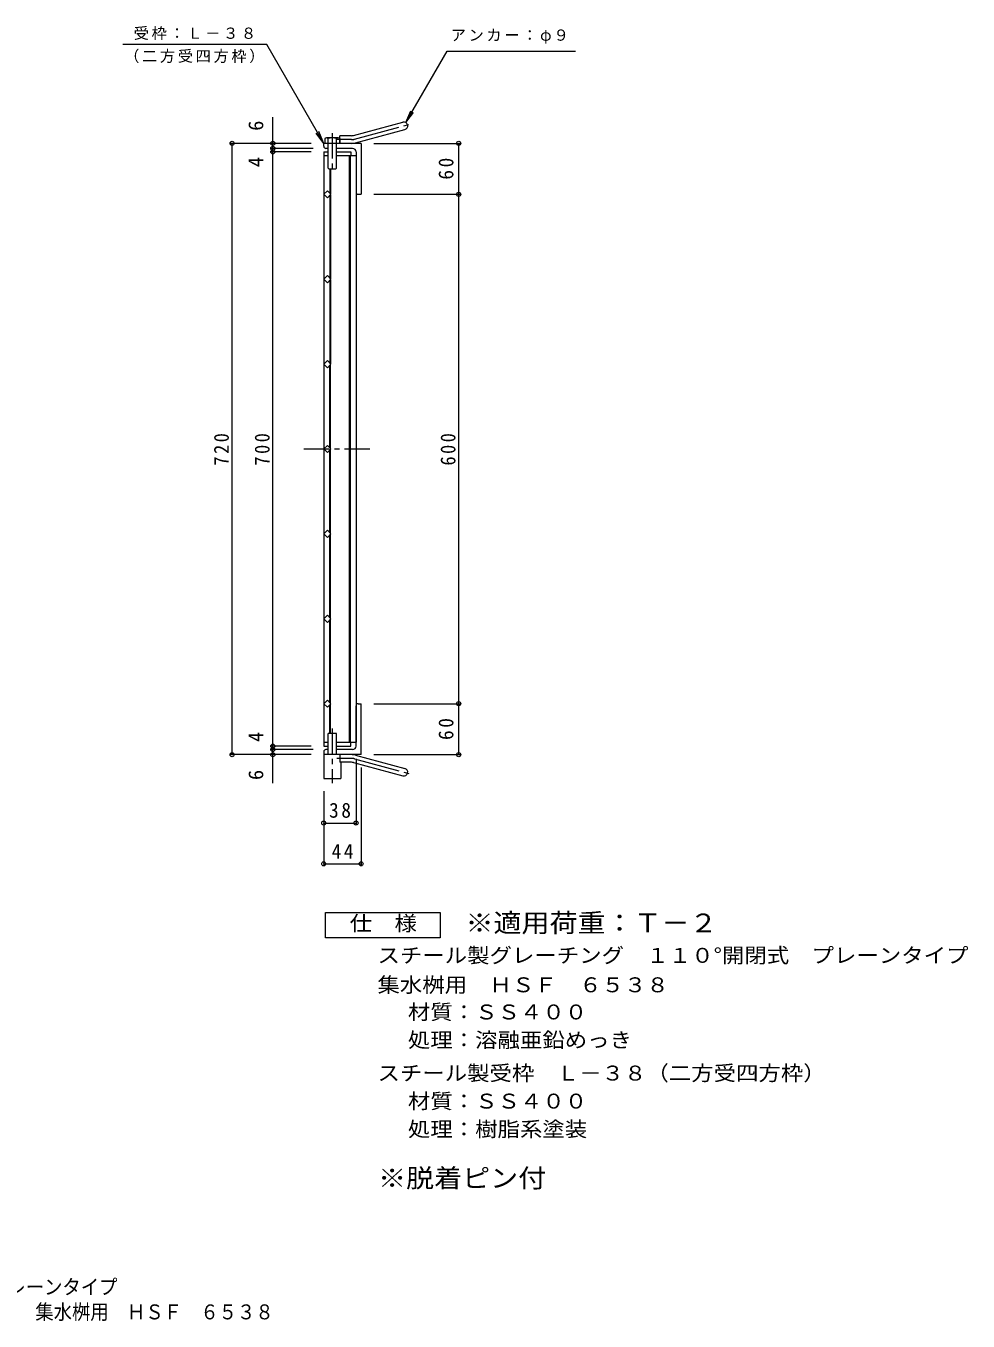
# Model space of a CAD drawing. Units: millimetres, scale not verified. Extents: x -1088 to 1060, y -823 to 790.
# Drawn here: x -50 to 1060, y -823 to 703 of the extents above; entities that cross this region are included whole.
import ezdxf
from ezdxf.enums import TextEntityAlignment as Align

# ---------------------------------------------------------------- set-up
doc = ezdxf.new("R2010")
doc.units = ezdxf.units.MM
doc.header["$LTSCALE"] = 6
doc.header["$PDMODE"] = 32
doc.header["$PDSIZE"] = 4.8
doc.linetypes.add('CHAIN1', pattern=[8, 5, -1, 1, -1])
doc.linetypes.add('CHAIN2', pattern=[12, 9, -1, 1, -1])
for name, color, linetype, lineweight in [('A-1', 2, 'Continuous', 9), ('A-2', 3, 'Continuous', 9), ('A-4', 7, 'Continuous', 9), ('A-5', 7, 'Continuous', 9), ('A-9', 4, 'Continuous', 9), ('F-4_F-4ﾚｲﾔ', 2, 'Continuous', 9)]:
    doc.layers.add(name, color=color, linetype=linetype, lineweight=lineweight)
doc.layers.add('F-5_F-5ﾚｲﾔ', color=2, linetype='Continuous')
doc.styles.add('ＭＳ ゴシック', font='')
doc.styles.get('ＭＳ ゴシック').set_extended_font_data('MS Gothic')

msp = doc.modelspace()

# ---------------------------------------------------------------- linework, layer by layer
at = {"layer": 'A-1'}
for p, q in [((335.946, 573.841), (394.137, 589.433)), ((338.276, 565.147), (396.466, 580.74)), ((300.802, 561.034), (300.802, 564.534)), ((344.802, 564.534), (300.802, 564.534)), ((319.802, 564.534), (319.802, 573.534)), ((333.617, 573.534), (319.802, 573.534)), ((344.802, 564.534), (344.802, 504.534)), ((305.802, 558.534), (303.302, 558.534)), ((334.802, 558.534), (315.802, 558.534)), ((338.802, 554.534), (338.802, 507.034)), ((341.302, 504.534), (344.802, 504.534)), ((338.802, -145.466), (338.802, -97.966)), ((341.302, -95.466), (344.802, -95.466)), ((344.802, -155.466), (344.802, -95.466)), ((300.802, -151.966), (300.802, -155.466)), ((305.802, -149.467), (303.302, -149.467)), ((334.802, -149.467), (315.802, -149.467)), ((344.802, -155.466), (300.802, -155.466)), ((319.802, -155.466), (319.802, -164.466)), ((333.617, -164.466), (319.802, -164.466)), ((335.946, -164.773), (394.137, -180.365)), ((338.276, -156.08), (396.466, -171.672))]:
    msp.add_line(p, q, dxfattribs=at)
at = {"layer": 'A-1', "linetype": 'CHAIN2'}
for p, q in [((337.111, 569.494), (402.278, 586.955)), ((333.617, 569.034), (315.997, 569.034)), ((333.617, -159.966), (315.997, -159.966)), ((337.111, -160.426), (402.278, -177.888))]:
    msp.add_line(p, q, dxfattribs=at)
at = {"layer": 'A-1'}
for centre, radius, start, end in [((395.302, 585.086), 4.5, 285.00014, 104.99991), ((333.617, 582.534), 9, 270, 285.00002), ((333.617, 582.534), 18, 270, 285), ((303.302, 561.034), 2.5, 180, 270), ((334.802, 554.534), 4, 0, 90), ((341.302, 507.034), 2.5, 180, 270), ((341.302, -97.966), 2.5, 90, 180), ((303.302, -151.966), 2.5, 90, 180), ((334.802, -145.466), 4, 270, 0), ((333.617, -173.467), 18, 75, 90), ((333.617, -173.467), 9, 74.99998, 90), ((395.302, -176.019), 4.5, 255.00009, 74.99986)]:
    msp.add_arc(centre, radius, start, end, dxfattribs=at)
at = {"layer": 'A-1', "linetype": 'CHAIN2'}
for centre, start, end in [((333.617, 582.534), 270, 284.99995), ((333.617, -173.466), 75.00005, 90)]:
    msp.add_arc(centre, 13.5, start, end, dxfattribs=at)
at = {"layer": 'A-2'}
for p, q in [((300.802, 554.534), (305.802, 554.534)), ((300.802, 554.534), (300.802, -145.466)), ((300.802, 550.034), (305.802, 550.034)), ((315.802, 554.534), (332.802, 554.534)), ((315.802, 550.034), (338.802, 550.034)), ((330.802, 550.034), (330.802, -140.966)), ((331.802, 550.034), (331.802, -140.966)), ((332.802, 554.534), (332.802, 550.034)), ((338.802, 550.034), (338.802, -140.966)), ((307.802, 534.534), (307.802, 506.019)), ((308.802, 534.534), (308.802, 505.019)), ((308.802, 504.049), (308.802, 405.019)), ((307.802, 503.049), (307.802, 406.019)), ((307.802, 403.049), (307.802, 306.019)), ((308.802, 404.049), (308.802, 305.019)), ((307.802, 303.049), (307.802, 303.049)), ((307.802, 206.02), (307.802, 303.048)), ((308.802, 205.019), (308.802, 304.048)), ((307.802, 203.049), (307.802, 203.049)), ((307.802, 106.019), (307.802, 203.049)), ((308.802, 105.019), (308.802, 204.049)), ((307.802, 103.049), (307.802, 103.049)), ((307.802, 6.019), (307.802, 103.049)), ((308.802, 5.019), (308.802, 104.049)), ((307.802, 3.049), (307.802, 3.049)), ((307.802, -93.981), (307.802, 3.049)), ((308.802, -94.981), (308.802, 4.049)), ((307.802, -130.467), (307.802, -96.952)), ((308.802, -130.467), (308.802, -95.952)), ((300.802, -140.966), (305.802, -140.966)), ((300.802, -145.466), (305.802, -145.466)), ((315.802, -140.966), (338.802, -140.966))]:
    msp.add_line(p, q, dxfattribs=at)
at = {"layer": 'A-2', "linetype": 'CHAIN1'}
msp.add_line((277.249, 204.534), (357.685, 204.534), dxfattribs=at)
at = {"layer": 'A-2'}
for points in [[(309.287, 504.534), (305.044, 500.291), (300.802, 504.534), (305.044, 508.777)], [(309.287, 404.534), (305.044, 400.292), (300.802, 404.534), (305.044, 408.777)], [(309.287, 304.534), (305.044, 300.292), (300.802, 304.534), (305.044, 308.777)], [(309.287, 204.534), (305.044, 200.292), (300.802, 204.534), (305.044, 208.777)], [(309.287, 104.534), (305.044, 100.292), (300.802, 104.534), (305.044, 108.777)], [(309.287, 4.534), (305.044, 0.292), (300.802, 4.534), (305.044, 8.777)], [(309.287, -95.466), (305.044, -91.224), (300.802, -95.466), (305.044, -99.709)]]:
    msp.add_lwpolyline(points, close=True, dxfattribs=at)
msp.add_lwpolyline([(315.802, -145.466), (332.802, -145.466), (332.802, -140.966)], dxfattribs=at)
at = {"layer": 'A-4'}
for p, q in [((240.802, -189.218), (240.802, 595.328)), ((285.802, 564.534), (191.002, 564.534)), ((192.802, -155.467), (192.802, 564.534)), ((359.802, 564.534), (461.602, 564.534)), ((459.802, -155.467), (459.802, 564.534)), ((288.302, 558.534), (239.002, 558.534)), ((285.802, 554.534), (239.002, 554.534)), ((359.802, 504.534), (461.602, 504.534)), ((359.802, -95.466), (461.602, -95.466)), ((285.802, -145.466), (239.002, -145.466)), ((288.302, -149.466), (239.002, -149.466)), ((285.802, -155.467), (191.002, -155.467)), ((338.802, -160.466), (338.802, -237.867)), ((359.802, -155.466), (461.602, -155.466)), ((344.802, -170.466), (344.802, -285.867)), ((300.802, -198.467), (300.802, -285.867)), ((300.802, -236.067), (338.802, -236.067)), ((300.802, -284.067), (344.802, -284.067))]:
    msp.add_line(p, q, dxfattribs=at)
for p in [(192.802, 564.534), (240.802, 564.534), (459.802, 564.534), (240.802, 558.534), (240.802, 554.534), (459.802, 504.534), (459.802, -95.466), (240.802, -145.466), (240.802, -149.466), (192.802, -155.467), (240.802, -155.467), (459.802, -155.466), (300.802, -236.067), (338.802, -236.067), (300.802, -284.067), (344.802, -284.067)]:
    msp.add_point(p, dxfattribs=at)
at = {"layer": 'A-5'}
for p, q in [((233.672, 680.807), (63.95, 680.807)), ((300.802, 564.534), (233.672, 680.807)), ((397.552, 588.984), (403.292, 602.842)), ((397.552, 588.984), (406.683, 600.884)), ((300.802, 564.534), (291.67, 576.434)), ((300.802, 564.534), (295.062, 578.392))]:
    msp.add_line(p, q, dxfattribs=at)
msp.add_lwpolyline([(397.552, 588.984), (446.049, 672.984), (597.486, 672.984)], dxfattribs=at)
at = {"layer": 'A-9'}
for p, q in [((301.917, 570.191), (301.917, 564.534)), ((317.744, 570.934), (303.86, 570.934)), ((305.802, 535.346), (305.802, 570.191)), ((315.802, 535.346), (315.802, 570.191)), ((319.687, 570.191), (319.687, 564.534)), ((306.614, 534.534), (305.802, 535.346)), ((306.614, 534.534), (314.99, 534.534)), ((314.99, 534.534), (315.802, 535.346)), ((315.802, -130.467), (305.802, -130.467)), ((305.802, -155.467), (305.802, -130.467)), ((315.802, -155.467), (315.802, -130.467)), ((320.802, -164.467), (320.802, -183.467))]:
    msp.add_line(p, q, dxfattribs=at)
at = {"layer": 'A-9', "linetype": 'CHAIN1'}
for p, q in [((310.802, 576.674), (310.802, 531.001)), ((310.802, -124.536), (310.802, -188.899))]:
    msp.add_line(p, q, dxfattribs=at)
at = {"layer": 'A-9'}
msp.add_lwpolyline([(300.802, -155.467), (300.802, -183.467), (320.802, -183.467)], dxfattribs=at)
for centre, radius, start, end in [((303.86, 568.024), 2.91, 48.12389, 131.8763), ((310.802, 553.744), 17.19, 73.09029, 106.90971), ((317.744, 568.024), 2.91, 48.1237, 131.87611)]:
    msp.add_arc(centre, radius, start, end, dxfattribs=at)
at = {"layer": 'F-4_F-4ﾚｲﾔ'}
msp.add_lwpolyline([(302.838, -371.224), (302.838, -341.224), (437.837, -341.224), (437.837, -371.224)], close=True, dxfattribs=at)

# ---------------------------------------------------------------- texts
at = {"layer": 'A-4', "color": 2, "style": 'ＭＳ ゴシック'}
for s, p in [('6', (234.802, 579.328)), ('4', (234.802, 536.412)), ('4', (234.802, -140.594)), ('6', (234.802, -185.39))]:
    msp.add_text(s, height=17.6, rotation=90, dxfattribs=at).set_placement(p, align=Align.BOTTOM_LEFT)
at = {"layer": 'A-4', "color": 2, "char_height": 17.6, "attachment_point": 7, "rotation": 90, "style": 'ＭＳ ゴシック'}
for s, insert in [('\\T1.27;\\W0.95;60', (453.802, 521.784)), ('\\T1.27;\\W0.9;720', (189.202, 185.034)), ('\\T1.27;\\W0.9;700', (237.202, 185.034)), ('\\T1.27;\\W0.9;600', (456.202, 185.034)), ('\\T1.27;\\W0.95;60', (453.802, -138.216))]:
    msp.add_mtext(s, dxfattribs=dict(at, insert=insert))
at = {"layer": 'A-4', "color": 2, "char_height": 17.6, "attachment_point": 7, "style": 'ＭＳ ゴシック'}
for s, insert in [('\\T1.27;\\W0.95;38', (307.052, -230.067)), ('\\T1.27;\\W0.95;44', (310.052, -278.067))]:
    msp.add_mtext(s, dxfattribs=dict(at, insert=insert))
at = {"layer": 'A-5', "char_height": 13.2, "attachment_point": 7, "style": 'ＭＳ ゴシック'}
for s, insert in [('\\T1.17;受枠：Ｌ－３８', (76.811, 686.224)), ('\\T1.17;アンカー：φ９', (450.298, 681.834)), ('\\T1.17;（二方受四方枠）', (65.547, 658.965))]:
    msp.add_mtext(s, dxfattribs=dict(at, insert=insert))
at = {"layer": 'F-4_F-4ﾚｲﾔ', "style": 'ＭＳ ゴシック', "width": 1.1}
for s, p in [('仕\u3000様', (331.338, -368.225)), ('スチール製グレーチング\u3000１１０°開閉式\u3000プレーンタイプ', (364.091, -405.977)), ('集水桝用\u3000ＨＳＦ\u3000６５３８', (364.091, -440.664)), ('材質：ＳＳ４００', (399.919, -472.646)), ('処理：溶融亜鉛めっき', (399.919, -505.647)), ('スチール製受枠\u3000Ｌ－３８（二方受四方枠）', (364.092, -544.647)), ('材質：ＳＳ４００', (399.918, -577.647)), ('処理：樹脂系塗装', (399.918, -610.647))]:
    msp.add_text(s, height=17.6, dxfattribs=at).set_placement(p, align=Align.BOTTOM_LEFT)
at = {"layer": 'F-4_F-4ﾚｲﾔ', "color": 3, "style": 'ＭＳ ゴシック', "width": 1.1}
msp.add_text('※脱着ピン付', height=21.99, dxfattribs=at).set_placement((364.849, -671.861), align=Align.BOTTOM_LEFT)
at = {"layer": 'F-5_F-5ﾚｲﾔ', "color": 3, "style": 'ＭＳ ゴシック', "width": 1.1}
msp.add_text('※適用荷重：Ｔ－２', height=21.99, dxfattribs=at).set_placement((467.837, -371.224), align=Align.BOTTOM_LEFT)
at = {"layer": 'F-5_F-5ﾚｲﾔ', "style": 'ＭＳ ゴシック', "width": 0.9}
for s, p in [('スチール製グレーチング\u3000１１０°開閉式\u3000プレーンタイプ', (-512.046, -796.524)), ('集水桝用\u3000ＨＳＦ\u3000６５３８', (-39.071, -825.907))]:
    msp.add_text(s, height=17.6, dxfattribs=at).set_placement(p, align=Align.BOTTOM_LEFT)

doc.saveas('drawing.dxf')
